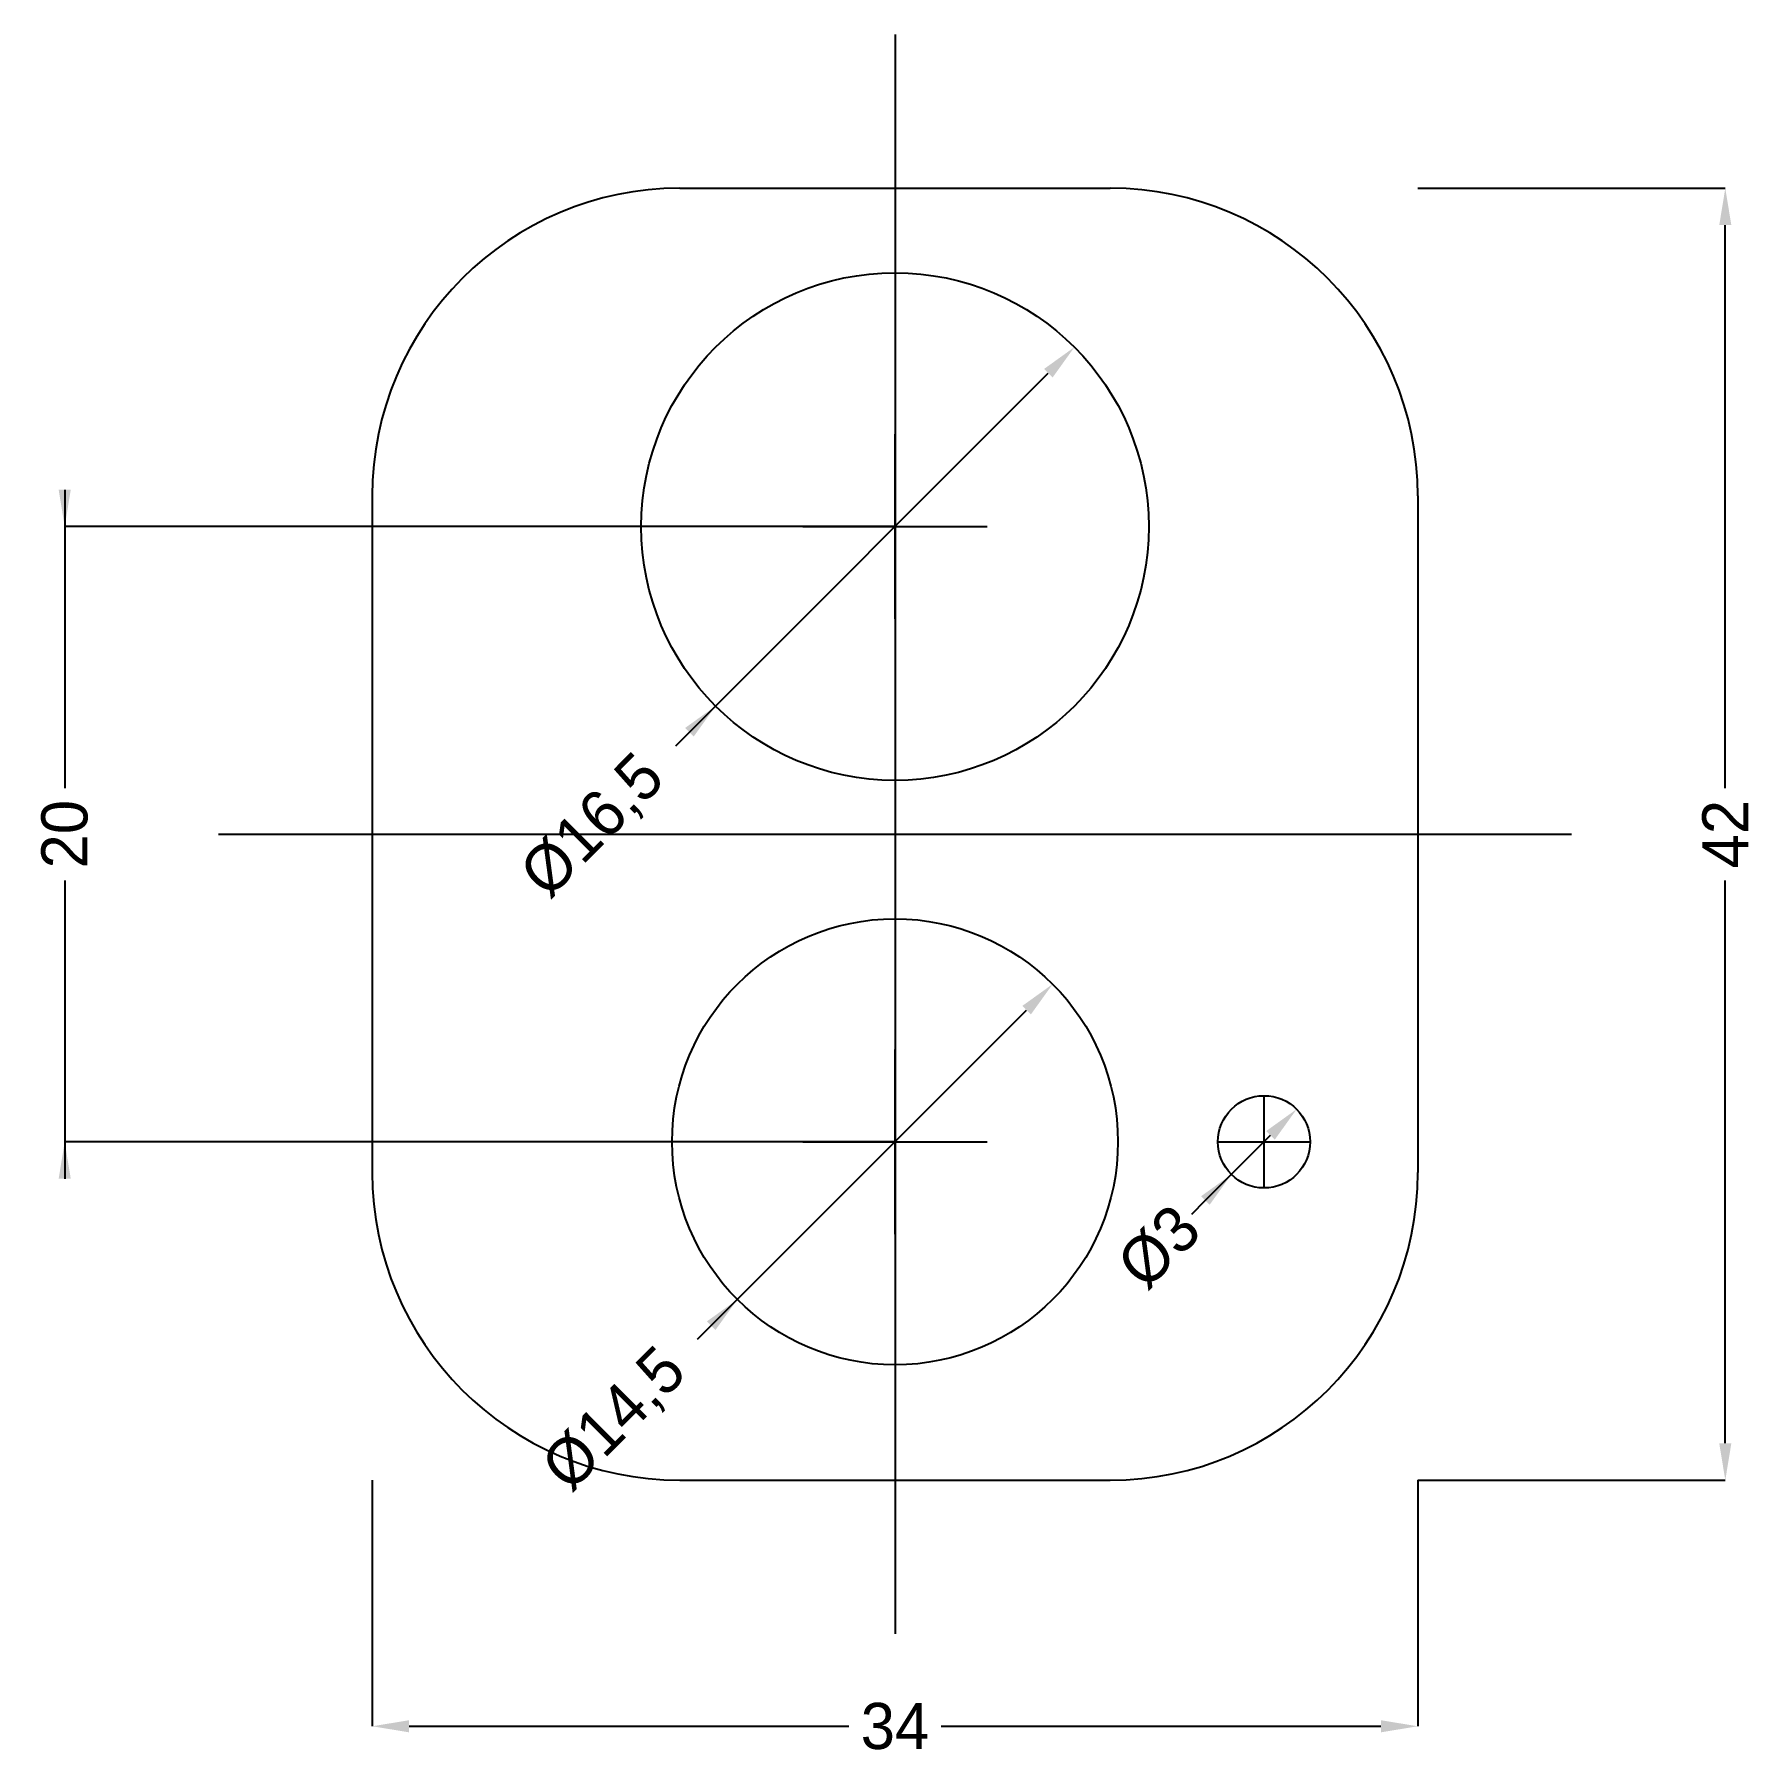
# Model space of a CAD drawing. Header units: millimetres. Extents: x -28 to 28, y -30 to 26.
import ezdxf

# ---------------------------------------------------------------- set-up
doc = ezdxf.new("R2010")
doc.units = ezdxf.units.MM
for name, color, linetype in [('CENTER', 8, 'Continuous'), ('DIMS', 2, 'Continuous'), ('DOT', 6, 'Continuous'), ('LENS_MAIN', 3, 'Continuous'), ('LENS_UW', 5, 'Continuous'), ('OUTLINE', 1, 'Continuous')]:
    doc.layers.add(name, color=color, linetype=linetype)
doc.dimstyles.new('MM_STYLE', dxfattribs={"dimtxt": 1.5, "dimasz": 1.2, "dimexe": 1.25, "dimexo": 0.625, "dimtad": 1, "dimcen": 2.5, "dimazin": 3, "dimtfac": 1, "dimtmove": 0, "dimatfit": 3})

# ---------------------------------------------------------------- blocks, each defined once
blk = doc.blocks.new('_CLOSEDFILLED')
at = {"color": 0, "linetype": 'BYBLOCK'}
blk.add_solid([(-1, 0.164), (0, 0), (-1, -0.164)], dxfattribs=at)
blk = doc.blocks.new('*D1')
for p, q in [((-17, -21), (-17, -29)), ((17, -21), (17, -29)), ((-15.8, -29), (-1.5, -29)), ((1.5, -29), (15.8, -29))]:
    blk.add_line(p, q)
at = {"layer": 'Defpoints'}
for p in [(-17, -21), (17, -21), (-17, -29)]:
    blk.add_point(p, dxfattribs=at)
at = {"layer": 'DIMS', "xscale": 1.2, "yscale": 1.2, "rotation": 180}
blk.add_blockref('_CLOSEDFILLED', (-17, -29), dxfattribs=at)
at = {"layer": 'DIMS', "xscale": 1.2, "yscale": 1.2}
blk.add_blockref('_CLOSEDFILLED', (17, -29), dxfattribs=at)
at = {"layer": 'DIMS', "insert": (0, -29), "char_height": 1.5, "attachment_point": 5}
blk.add_mtext('34', dxfattribs=at)
blk = doc.blocks.new('*D2')
for p, q in [((17, 21), (27, 21)), ((27, 1.5), (27, 19.8)), ((27, -19.8), (27, -1.5)), ((17, -21), (27, -21))]:
    blk.add_line(p, q)
at = {"layer": 'Defpoints'}
for p in [(17, 21), (17, -21), (27, -21)]:
    blk.add_point(p, dxfattribs=at)
at = {"layer": 'DIMS', "xscale": 1.2, "yscale": 1.2}
for p, rotation in [((27, 21), 90), ((27, -21), 270)]:
    blk.add_blockref('_CLOSEDFILLED', p, dxfattribs=dict(at, rotation=rotation))
at = {"layer": 'DIMS', "insert": (27, 0), "char_height": 1.5, "attachment_point": 5, "rotation": 90}
blk.add_mtext('42', dxfattribs=at)
blk = doc.blocks.new('*D3')
for p, q in [((-6.682, 3.318), (4.985, 14.985)), ((-7.124, 2.876), (-6.682, 3.318))]:
    blk.add_line(p, q)
at = {"layer": 'Defpoints'}
for p in [(0, 10), (-5.834, 4.166)]:
    blk.add_point(p, dxfattribs=at)
at = {"layer": 'DIMS', "xscale": 1.2, "yscale": 1.2, "rotation": 45}
for p in [(5.834, 15.834), (-5.834, 4.166)]:
    blk.add_blockref('_CLOSEDFILLED', p, dxfattribs=at)
at = {"layer": 'DIMS', "insert": (-9.776, 0.224), "char_height": 1.5, "attachment_point": 5, "rotation": 45}
blk.add_mtext('%%c16,5', dxfattribs=at)
blk = doc.blocks.new('*D4')
for p, q in [((-5.975, -15.975), (4.278, -5.722)), ((-6.417, -16.417), (-5.975, -15.975))]:
    blk.add_line(p, q)
at = {"layer": 'Defpoints'}
for p in [(0, -10), (-5.127, -15.127)]:
    blk.add_point(p, dxfattribs=at)
at = {"layer": 'DIMS', "xscale": 1.2, "yscale": 1.2, "rotation": 45}
for p in [(5.127, -4.873), (-5.127, -15.127)]:
    blk.add_blockref('_CLOSEDFILLED', p, dxfattribs=at)
at = {"layer": 'DIMS', "insert": (-9.069, -19.069), "char_height": 1.5, "attachment_point": 5, "rotation": 45}
blk.add_mtext('%%c14,5', dxfattribs=at)
blk = doc.blocks.new('*D5')
for p, q in [((10.091, -11.909), (12.212, -9.788)), ((9.649, -12.351), (10.091, -11.909))]:
    blk.add_line(p, q)
at = {"layer": 'Defpoints'}
for p in [(12, -10), (10.939, -11.061)]:
    blk.add_point(p, dxfattribs=at)
at = {"layer": 'DIMS', "xscale": 1.2, "yscale": 1.2, "rotation": 45}
for p in [(13.061, -8.939), (10.939, -11.061)]:
    blk.add_blockref('_CLOSEDFILLED', p, dxfattribs=at)
at = {"layer": 'DIMS', "insert": (8.588, -13.412), "char_height": 1.5, "attachment_point": 5, "rotation": 45}
blk.add_mtext('%%c3', dxfattribs=at)
blk = doc.blocks.new('*D6')
for p, q in [((-27, 11.2), (-27, 1.5)), ((0, 10), (-27, 10)), ((-27, -1.5), (-27, -11.2)), ((0, -10), (-27, -10))]:
    blk.add_line(p, q)
at = {"layer": 'Defpoints'}
for p in [(-27, 10), (0, 10), (0, -10)]:
    blk.add_point(p, dxfattribs=at)
at = {"layer": 'DIMS', "xscale": 1.2, "yscale": 1.2}
for p, rotation in [((-27, 10), 270), ((-27, -10), 90)]:
    blk.add_blockref('_CLOSEDFILLED', p, dxfattribs=dict(at, rotation=rotation))
at = {"layer": 'DIMS', "insert": (-27, 0), "char_height": 1.5, "attachment_point": 5, "rotation": 90}
blk.add_mtext('20', dxfattribs=at)

msp = doc.modelspace()

# ---------------------------------------------------------------- linework, layer by layer
at = {"layer": 'CENTER'}
for p, q in [((0, 26), (0, -26)), ((0, 7), (0, 13)), ((-3, 10), (3, 10)), ((-22, 0), (22, 0)), ((0, -13), (0, -7)), ((12, -11.5), (12, -8.5)), ((-3, -10), (3, -10)), ((10.5, -10), (13.5, -10))]:
    msp.add_line(p, q, dxfattribs=at)
at = {"layer": 'DOT'}
msp.add_circle((12, -10), 1.5, dxfattribs=at)
at = {"layer": 'LENS_MAIN'}
msp.add_circle((0, 10), 8.25, dxfattribs=at)
at = {"layer": 'LENS_UW'}
msp.add_circle((0, -10), 7.25, dxfattribs=at)
at = {"layer": 'OUTLINE'}
for p, q in [((-7, 21), (7, 21)), ((-17, 11), (-17, -11)), ((17, 11), (17, -11)), ((-7, -21), (7, -21))]:
    msp.add_line(p, q, dxfattribs=at)
for centre, start, end in [((-7, 11), 90, 180), ((7, 11), 0, 90), ((-7, -11), 180, 270), ((7, -11), 270, 360)]:
    msp.add_arc(centre, 10, start, end, dxfattribs=at)

# ---------------------------------------------------------------- dimensions: what is measured, and where the dimension line sits
at = {"layer": 'DIMS'}
for base, p1, p2, picture, middle in [((27, -21), (17, -21), (17, 21), '*D2', (27, 0)), ((-27, 10), (0, 10), (0, -10), '*D6', (-27, 0))]:
    dim = msp.add_linear_dim(base=base, p1=p1, p2=p2, angle=90, dimstyle='MM_STYLE', dxfattribs=at)
    dim.commit()
    dim.dimension.update_dxf_attribs({"geometry": picture, "text_midpoint": middle})
for p1, p2, picture, middle in [((5.834, 15.834), (-5.834, 4.166), '*D3', (-9.776, 0.224)), ((5.127, -4.873), (-5.127, -15.127), '*D4', (-9.069, -19.069)), ((13.061, -8.939), (10.939, -11.061), '*D5', (8.588, -13.412))]:
    dim = msp.add_diameter_dim_2p(p1=p1, p2=p2, dimstyle='MM_STYLE', dxfattribs=at)
    dim.commit()
    dim.dimension.update_dxf_attribs({"geometry": picture, "text_midpoint": middle})
dim = msp.add_linear_dim(base=(-17, -29), p1=(-17, -21), p2=(17, -21), dimstyle='MM_STYLE', dxfattribs=at)
dim.commit()
dim.dimension.update_dxf_attribs({"geometry": '*D1', "text_midpoint": (0, -29)})

doc.saveas('drawing.dxf')
